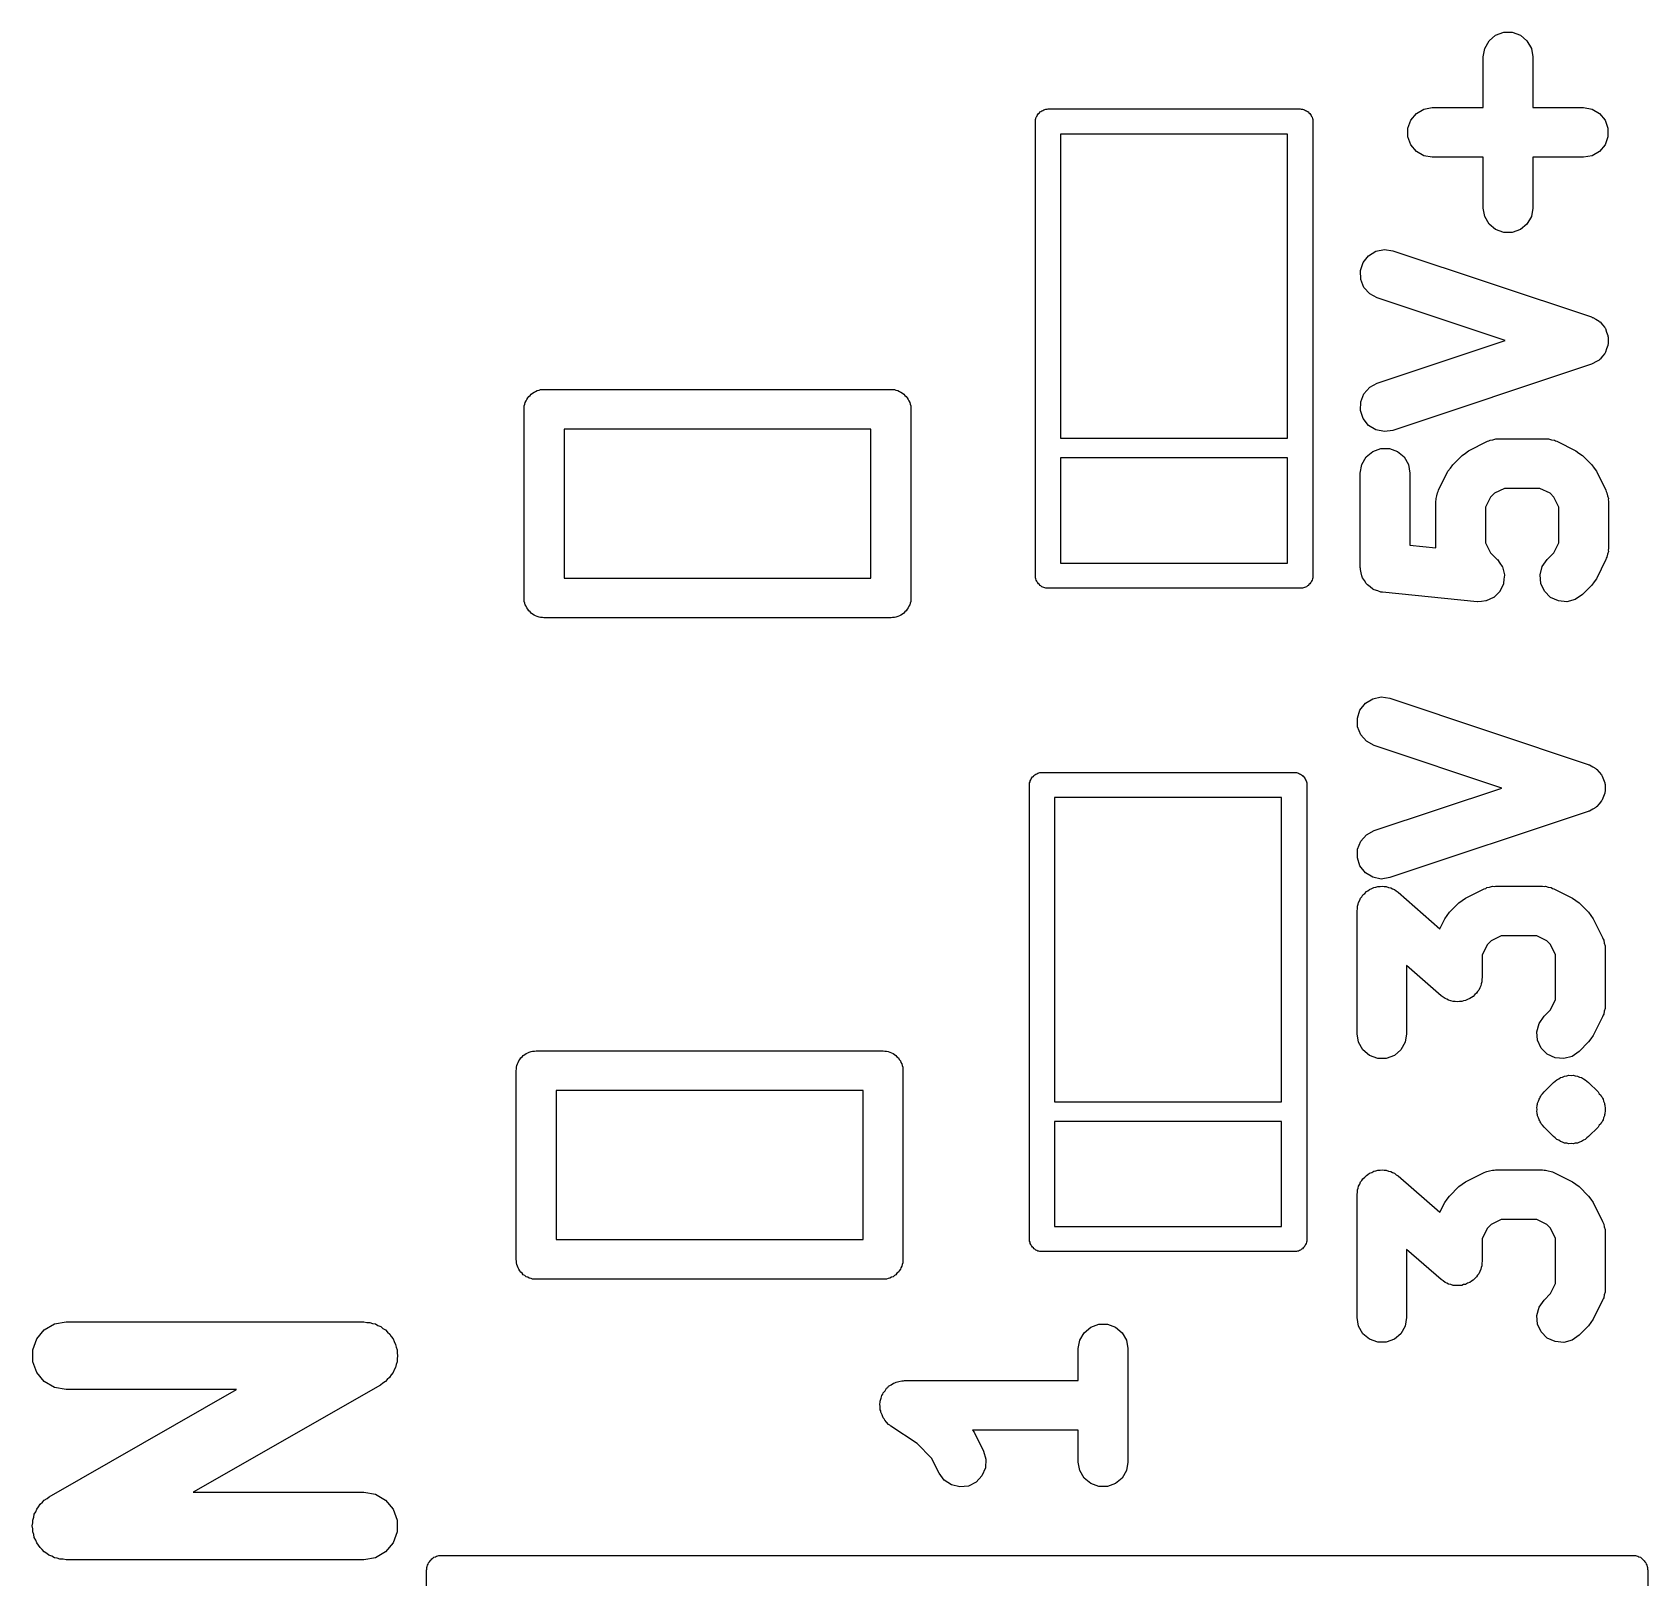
# Model space of a CAD drawing. Extents: x 10 to 287, y -200 to -10.
# Drawn here: x 171.71 to 179.84, y -120.42 to -112.64 of the extents above; entities that cross this region are included whole.
import ezdxf

# ---------------------------------------------------------------- set-up
doc = ezdxf.new("R2010")
doc.units = 0
doc.header["$MEASUREMENT"] = 0
doc.layers.add('BLACK', color=7, linetype='CONTINUOUS')

msp = doc.modelspace()

# ---------------------------------------------------------------- linework, layer by layer
at = {"layer": 'Black'}
for p, q in [((179.024, -112.718), (179.046, -112.68)), ((179.046, -112.68), (179.079, -112.652)), ((179.079, -112.652), (179.12, -112.637)), ((179.12, -112.637), (179.163, -112.637)), ((179.163, -112.637), (179.204, -112.652)), ((179.204, -112.652), (179.237, -112.68)), ((179.237, -112.68), (179.259, -112.718)), ((179.016, -112.76), (179.024, -112.718)), ((179.016, -113.016), (179.016, -112.76)), ((179.259, -112.718), (179.266, -112.76)), ((179.266, -112.76), (179.266, -113.016)), ((176.761, -113.087), (176.762, -113.082)), ((176.761, -115.373), (176.761, -113.087)), ((176.762, -113.076), (176.764, -113.071)), ((176.762, -113.082), (176.762, -113.076)), ((176.764, -113.071), (176.765, -113.065)), ((176.765, -113.065), (176.768, -113.06)), ((176.768, -113.06), (176.77, -113.055)), ((176.77, -113.055), (176.774, -113.051)), ((176.774, -113.051), (176.776, -113.046)), ((176.776, -113.046), (176.781, -113.043)), ((176.781, -113.043), (176.784, -113.038)), ((176.784, -113.038), (176.789, -113.036)), ((176.789, -113.036), (176.793, -113.032)), ((176.793, -113.032), (176.798, -113.03)), ((176.798, -113.03), (176.803, -113.027)), ((176.803, -113.027), (176.809, -113.026)), ((176.809, -113.026), (176.814, -113.024)), ((176.814, -113.024), (176.82, -113.024)), ((176.82, -113.024), (176.825, -113.023)), ((176.825, -113.023), (178.095, -113.023)), ((178.095, -113.023), (178.1, -113.024)), ((178.1, -113.024), (178.106, -113.024)), ((178.106, -113.024), (178.111, -113.026)), ((178.111, -113.026), (178.117, -113.027)), ((178.117, -113.027), (178.122, -113.03)), ((178.122, -113.03), (178.127, -113.032)), ((178.127, -113.032), (178.131, -113.036)), ((178.131, -113.036), (178.136, -113.038)), ((178.136, -113.038), (178.139, -113.043)), ((178.139, -113.043), (178.144, -113.046)), ((178.144, -113.046), (178.146, -113.051)), ((178.146, -113.051), (178.15, -113.055)), ((178.15, -113.055), (178.152, -113.06)), ((178.152, -113.06), (178.155, -113.065)), ((178.155, -113.065), (178.156, -113.071)), ((178.156, -113.071), (178.158, -113.076)), ((178.158, -113.076), (178.158, -113.082)), ((178.158, -113.082), (178.159, -113.087)), ((178.159, -113.087), (178.159, -115.373)), ((178.637, -113.12), (178.652, -113.079)), ((178.652, -113.079), (178.68, -113.045)), ((178.68, -113.045), (178.718, -113.024)), ((178.718, -113.024), (178.76, -113.016)), ((178.76, -113.016), (179.016, -113.016)), ((179.266, -113.016), (179.522, -113.016)), ((179.522, -113.016), (179.565, -113.024)), ((179.565, -113.024), (179.603, -113.045)), ((179.603, -113.045), (179.631, -113.079)), ((179.631, -113.079), (179.645, -113.12)), ((176.888, -113.15), (176.888, -114.681)), ((178.031, -113.15), (176.888, -113.15)), ((178.031, -114.681), (178.031, -113.15)), ((178.637, -113.163), (178.637, -113.12)), ((178.652, -113.204), (178.637, -113.163)), ((179.645, -113.163), (179.631, -113.204)), ((179.645, -113.12), (179.645, -113.163)), ((178.68, -113.237), (178.652, -113.204)), ((178.718, -113.259), (178.68, -113.237)), ((179.603, -113.237), (179.565, -113.259)), ((179.631, -113.204), (179.603, -113.237)), ((178.76, -113.266), (178.718, -113.259)), ((179.016, -113.266), (178.76, -113.266)), ((179.016, -113.522), (179.016, -113.266)), ((179.522, -113.266), (179.266, -113.266)), ((179.266, -113.266), (179.266, -113.522)), ((179.565, -113.259), (179.522, -113.266)), ((179.024, -113.565), (179.016, -113.522)), ((179.046, -113.603), (179.024, -113.565)), ((179.259, -113.565), (179.237, -113.603)), ((179.266, -113.522), (179.259, -113.565)), ((179.079, -113.63), (179.046, -113.603)), ((179.12, -113.645), (179.079, -113.63)), ((179.163, -113.645), (179.12, -113.645)), ((179.204, -113.63), (179.163, -113.645)), ((179.237, -113.603), (179.204, -113.63)), ((178.439, -113.762), (178.476, -113.739)), ((178.476, -113.739), (178.519, -113.731)), ((178.519, -113.731), (178.562, -113.737)), ((178.562, -113.737), (179.562, -114.07)), ((178.399, -113.837), (178.412, -113.796)), ((178.412, -113.796), (178.439, -113.762)), ((178.4, -113.881), (178.399, -113.837)), ((178.416, -113.921), (178.4, -113.881)), ((178.445, -113.953), (178.416, -113.921)), ((178.483, -113.974), (178.445, -113.953)), ((179.127, -114.189), (178.483, -113.974)), ((179.562, -114.07), (179.565, -114.072)), ((179.565, -114.072), (179.568, -114.073)), ((179.568, -114.073), (179.584, -114.082)), ((179.584, -114.082), (179.6, -114.091)), ((179.6, -114.091), (179.602, -114.094)), ((179.602, -114.094), (179.605, -114.095)), ((179.605, -114.095), (179.617, -114.11)), ((179.617, -114.11), (179.629, -114.123)), ((179.629, -114.123), (179.63, -114.127)), ((179.63, -114.127), (179.632, -114.129)), ((179.632, -114.129), (179.638, -114.147)), ((179.638, -114.147), (179.645, -114.164)), ((178.483, -114.404), (179.127, -114.189)), ((179.645, -114.214), (179.638, -114.231)), ((179.645, -114.164), (179.645, -114.167)), ((179.645, -114.167), (179.646, -114.171)), ((179.646, -114.207), (179.645, -114.21)), ((179.645, -114.21), (179.645, -114.214)), ((179.646, -114.171), (179.646, -114.189)), ((179.646, -114.189), (179.646, -114.207)), ((179.562, -114.307), (178.562, -114.641)), ((179.565, -114.306), (179.562, -114.307)), ((179.568, -114.305), (179.565, -114.306)), ((179.584, -114.296), (179.568, -114.305)), ((179.6, -114.287), (179.584, -114.296)), ((179.602, -114.284), (179.6, -114.287)), ((179.605, -114.282), (179.602, -114.284)), ((179.617, -114.268), (179.605, -114.282)), ((179.629, -114.254), (179.617, -114.268)), ((179.63, -114.251), (179.629, -114.254)), ((179.632, -114.248), (179.63, -114.251)), ((179.638, -114.231), (179.632, -114.248)), ((174.205, -114.478), (174.209, -114.471)), ((174.209, -114.471), (174.216, -114.465)), ((174.216, -114.465), (174.222, -114.458)), ((174.222, -114.458), (174.229, -114.454)), ((174.229, -114.454), (174.236, -114.448)), ((174.236, -114.448), (174.244, -114.445)), ((174.244, -114.445), (174.252, -114.441)), ((174.252, -114.441), (174.261, -114.439)), ((174.261, -114.439), (174.269, -114.436)), ((174.269, -114.436), (174.278, -114.436)), ((174.278, -114.436), (174.286, -114.435)), ((174.286, -114.435), (176.034, -114.435)), ((176.034, -114.435), (176.042, -114.436)), ((176.042, -114.436), (176.051, -114.436)), ((176.051, -114.436), (176.059, -114.439)), ((176.059, -114.439), (176.068, -114.441)), ((176.068, -114.441), (176.076, -114.445)), ((176.076, -114.445), (176.084, -114.448)), ((176.084, -114.448), (176.091, -114.454)), ((176.091, -114.454), (176.098, -114.458)), ((176.098, -114.458), (176.104, -114.465)), ((176.104, -114.465), (176.111, -114.471)), ((176.111, -114.471), (176.115, -114.478)), ((178.4, -114.497), (178.416, -114.457)), ((178.416, -114.457), (178.445, -114.424)), ((178.445, -114.424), (178.483, -114.404)), ((174.186, -114.535), (174.187, -114.526)), ((174.186, -115.485), (174.186, -114.535)), ((174.187, -114.518), (174.19, -114.509)), ((174.187, -114.526), (174.187, -114.518)), ((174.19, -114.509), (174.192, -114.501)), ((174.192, -114.501), (174.196, -114.493)), ((174.196, -114.493), (174.199, -114.485)), ((174.199, -114.485), (174.205, -114.478)), ((176.115, -114.478), (176.121, -114.485)), ((176.121, -114.485), (176.124, -114.493)), ((176.124, -114.493), (176.128, -114.501)), ((176.128, -114.501), (176.13, -114.509)), ((176.13, -114.509), (176.133, -114.518)), ((176.133, -114.518), (176.133, -114.526)), ((176.133, -114.526), (176.134, -114.535)), ((176.134, -114.535), (176.134, -115.485)), ((178.399, -114.541), (178.4, -114.497)), ((178.412, -114.582), (178.399, -114.541)), ((174.387, -114.635), (174.387, -115.385)), ((175.933, -114.635), (174.387, -114.635)), ((175.933, -115.385), (175.933, -114.635)), ((178.439, -114.616), (178.412, -114.582)), ((178.476, -114.638), (178.439, -114.616)), ((176.888, -114.681), (178.031, -114.681)), ((178.519, -114.647), (178.476, -114.638)), ((178.562, -114.641), (178.519, -114.647)), ((178.943, -114.744), (179.038, -114.696)), ((179.038, -114.696), (179.045, -114.694)), ((179.045, -114.694), (179.051, -114.69)), ((179.051, -114.69), (179.065, -114.688)), ((179.065, -114.688), (179.08, -114.684)), ((179.08, -114.684), (179.087, -114.684)), ((179.087, -114.684), (179.094, -114.683)), ((179.094, -114.683), (179.332, -114.683)), ((179.332, -114.683), (179.339, -114.684)), ((179.339, -114.684), (179.346, -114.684)), ((179.346, -114.684), (179.36, -114.688)), ((179.36, -114.688), (179.375, -114.69)), ((179.375, -114.69), (179.381, -114.694)), ((179.381, -114.694), (179.388, -114.696)), ((179.388, -114.696), (179.483, -114.744)), ((176.888, -114.78), (176.888, -115.309)), ((178.031, -114.78), (176.888, -114.78)), ((178.031, -115.309), (178.031, -114.78)), ((178.405, -114.813), (178.427, -114.775)), ((178.427, -114.775), (178.46, -114.747)), ((178.46, -114.747), (178.501, -114.732)), ((178.501, -114.732), (178.544, -114.732)), ((178.544, -114.732), (178.585, -114.747)), ((178.585, -114.747), (178.618, -114.775)), ((178.618, -114.775), (178.64, -114.813)), ((178.863, -114.815), (178.91, -114.767)), ((178.91, -114.767), (178.927, -114.756)), ((178.927, -114.756), (178.943, -114.744)), ((179.483, -114.744), (179.499, -114.756)), ((179.499, -114.756), (179.516, -114.767)), ((179.516, -114.767), (179.563, -114.815)), ((178.397, -114.856), (178.405, -114.813)), ((178.397, -115.332), (178.397, -114.856)), ((178.64, -114.813), (178.647, -114.856)), ((178.647, -114.856), (178.647, -115.219)), ((178.792, -114.942), (178.839, -114.847)), ((178.839, -114.847), (178.851, -114.831)), ((178.851, -114.831), (178.863, -114.815)), ((179.563, -114.815), (179.575, -114.831)), ((179.575, -114.831), (179.587, -114.847)), ((179.587, -114.847), (179.634, -114.942)), ((178.783, -114.97), (178.786, -114.956)), ((178.786, -114.956), (178.789, -114.949)), ((178.789, -114.949), (178.792, -114.942)), ((179.073, -114.958), (179.054, -114.977)), ((179.123, -114.933), (179.073, -114.958)), ((179.302, -114.933), (179.123, -114.933)), ((179.353, -114.958), (179.302, -114.933)), ((179.372, -114.977), (179.353, -114.958)), ((179.634, -114.942), (179.636, -114.949)), ((179.636, -114.949), (179.64, -114.956)), ((179.64, -114.956), (179.642, -114.97)), ((178.778, -114.998), (178.78, -114.991)), ((178.778, -115.232), (178.778, -114.998)), ((178.779, -114.984), (178.783, -114.97)), ((178.78, -114.991), (178.779, -114.984)), ((179.054, -114.977), (179.028, -115.028)), ((179.028, -115.028), (179.028, -115.207)), ((179.397, -115.028), (179.372, -114.977)), ((179.397, -115.207), (179.397, -115.028)), ((179.642, -114.97), (179.647, -114.984)), ((179.647, -114.984), (179.646, -114.991)), ((179.646, -114.991), (179.647, -114.998)), ((179.647, -114.998), (179.647, -115.236)), ((178.647, -115.219), (178.778, -115.232)), ((179.028, -115.207), (179.054, -115.258)), ((179.054, -115.258), (179.087, -115.291)), ((179.339, -115.291), (179.372, -115.258)), ((179.372, -115.258), (179.397, -115.207)), ((179.636, -115.285), (179.634, -115.292)), ((179.64, -115.279), (179.636, -115.285)), ((179.642, -115.265), (179.64, -115.279)), ((179.647, -115.251), (179.642, -115.265)), ((179.647, -115.236), (179.646, -115.244)), ((179.646, -115.244), (179.647, -115.251)), ((176.888, -115.309), (178.031, -115.309)), ((178.398, -115.336), (178.397, -115.332)), ((178.398, -115.341), (178.398, -115.336)), ((178.402, -115.358), (178.398, -115.341)), ((178.405, -115.374), (178.402, -115.358)), ((179.087, -115.291), (179.087, -115.292)), ((179.087, -115.292), (179.088, -115.292)), ((179.088, -115.292), (179.1, -115.309)), ((179.1, -115.309), (179.112, -115.327)), ((179.112, -115.327), (179.112, -115.327)), ((179.112, -115.327), (179.113, -115.328)), ((179.113, -115.328), (179.118, -115.348)), ((179.118, -115.348), (179.123, -115.368)), ((179.123, -115.368), (179.123, -115.369)), ((179.303, -115.368), (179.314, -115.327)), ((179.306, -115.412), (179.303, -115.368)), ((179.314, -115.327), (179.339, -115.291)), ((179.634, -115.292), (179.587, -115.388)), ((174.387, -115.385), (175.933, -115.385)), ((176.762, -115.378), (176.761, -115.373)), ((176.762, -115.384), (176.762, -115.378)), ((176.764, -115.389), (176.762, -115.384)), ((176.765, -115.395), (176.764, -115.389)), ((176.768, -115.4), (176.765, -115.395)), ((176.77, -115.405), (176.768, -115.4)), ((176.774, -115.409), (176.77, -115.405)), ((176.776, -115.414), (176.774, -115.409)), ((176.781, -115.417), (176.776, -115.414)), ((176.784, -115.422), (176.781, -115.417)), ((176.789, -115.424), (176.784, -115.422)), ((176.793, -115.428), (176.789, -115.424)), ((176.798, -115.43), (176.793, -115.428)), ((176.803, -115.433), (176.798, -115.43)), ((176.809, -115.434), (176.803, -115.433)), ((176.814, -115.436), (176.809, -115.434)), ((176.82, -115.436), (176.814, -115.436)), ((176.825, -115.436), (176.82, -115.436)), ((178.095, -115.436), (176.825, -115.436)), ((178.1, -115.436), (178.095, -115.436)), ((178.106, -115.436), (178.1, -115.436)), ((178.111, -115.434), (178.106, -115.436)), ((178.117, -115.433), (178.111, -115.434)), ((178.122, -115.43), (178.117, -115.433)), ((178.127, -115.428), (178.122, -115.43)), ((178.131, -115.424), (178.127, -115.428)), ((178.136, -115.422), (178.131, -115.424)), ((178.139, -115.417), (178.136, -115.422)), ((178.144, -115.414), (178.139, -115.417)), ((178.146, -115.409), (178.144, -115.414)), ((178.15, -115.405), (178.146, -115.409)), ((178.152, -115.4), (178.15, -115.405)), ((178.155, -115.395), (178.152, -115.4)), ((178.156, -115.389), (178.155, -115.395)), ((178.158, -115.384), (178.156, -115.389)), ((178.159, -115.373), (178.158, -115.378)), ((178.158, -115.378), (178.158, -115.384)), ((178.407, -115.379), (178.405, -115.374)), ((178.408, -115.383), (178.407, -115.379)), ((178.418, -115.397), (178.408, -115.383)), ((178.427, -115.412), (178.418, -115.397)), ((178.43, -115.415), (178.427, -115.412)), ((178.433, -115.419), (178.43, -115.415)), ((178.447, -115.429), (178.433, -115.419)), ((178.46, -115.44), (178.447, -115.429)), ((178.464, -115.442), (178.46, -115.44)), ((178.468, -115.444), (178.464, -115.442)), ((178.485, -115.449), (178.468, -115.444)), ((178.501, -115.455), (178.485, -115.449)), ((179.11, -115.432), (179.101, -115.451)), ((179.119, -115.413), (179.11, -115.432)), ((179.121, -115.391), (179.119, -115.412)), ((179.119, -115.412), (179.119, -115.412)), ((179.119, -115.412), (179.119, -115.413)), ((179.123, -115.37), (179.121, -115.391)), ((179.123, -115.369), (179.123, -115.37)), ((179.325, -115.451), (179.306, -115.412)), ((179.563, -115.42), (179.516, -115.468)), ((179.575, -115.404), (179.563, -115.42)), ((179.587, -115.388), (179.575, -115.404)), ((174.187, -115.494), (174.186, -115.485)), ((174.187, -115.502), (174.187, -115.494)), ((174.19, -115.511), (174.187, -115.502)), ((174.192, -115.519), (174.19, -115.511)), ((174.196, -115.527), (174.192, -115.519)), ((174.199, -115.535), (174.196, -115.527)), ((176.124, -115.527), (176.121, -115.535)), ((176.128, -115.519), (176.124, -115.527)), ((176.13, -115.511), (176.128, -115.519)), ((176.133, -115.502), (176.13, -115.511)), ((176.134, -115.485), (176.133, -115.494)), ((176.133, -115.494), (176.133, -115.502)), ((178.505, -115.455), (178.501, -115.455)), ((178.51, -115.456), (178.505, -115.455)), ((178.986, -115.504), (178.51, -115.456)), ((178.987, -115.504), (178.986, -115.504)), ((178.988, -115.504), (178.987, -115.504)), ((179.008, -115.502), (178.988, -115.504)), ((179.029, -115.5), (179.008, -115.502)), ((179.03, -115.5), (179.029, -115.5)), ((179.031, -115.5), (179.03, -115.5)), ((179.05, -115.491), (179.031, -115.5)), ((179.069, -115.483), (179.05, -115.491)), ((179.07, -115.482), (179.069, -115.483)), ((179.085, -115.467), (179.07, -115.482)), ((179.07, -115.482), (179.07, -115.482)), ((179.1, -115.452), (179.085, -115.467)), ((179.101, -115.451), (179.1, -115.452)), ((179.1, -115.452), (179.1, -115.452)), ((179.355, -115.482), (179.325, -115.451)), ((179.395, -115.5), (179.355, -115.482)), ((179.438, -115.504), (179.395, -115.5)), ((179.48, -115.493), (179.438, -115.504)), ((179.516, -115.468), (179.48, -115.493)), ((174.205, -115.542), (174.199, -115.535)), ((174.209, -115.549), (174.205, -115.542)), ((174.216, -115.555), (174.209, -115.549)), ((174.222, -115.562), (174.216, -115.555)), ((174.229, -115.566), (174.222, -115.562)), ((174.236, -115.572), (174.229, -115.566)), ((174.244, -115.575), (174.236, -115.572)), ((174.252, -115.579), (174.244, -115.575)), ((174.261, -115.581), (174.252, -115.579)), ((174.269, -115.584), (174.261, -115.581)), ((174.278, -115.584), (174.269, -115.584)), ((174.286, -115.585), (174.278, -115.584)), ((176.034, -115.585), (174.286, -115.585)), ((176.042, -115.584), (176.034, -115.585)), ((176.051, -115.584), (176.042, -115.584)), ((176.059, -115.581), (176.051, -115.584)), ((176.068, -115.579), (176.059, -115.581)), ((176.076, -115.575), (176.068, -115.579)), ((176.084, -115.572), (176.076, -115.575)), ((176.091, -115.566), (176.084, -115.572)), ((176.098, -115.562), (176.091, -115.566)), ((176.104, -115.555), (176.098, -115.562)), ((176.111, -115.549), (176.104, -115.555)), ((176.115, -115.542), (176.111, -115.549)), ((176.121, -115.535), (176.115, -115.542)), ((178.396, -116.049), (178.423, -116.015)), ((178.423, -116.015), (178.46, -115.992)), ((178.46, -115.992), (178.503, -115.983)), ((178.503, -115.983), (178.546, -115.99)), ((178.546, -115.99), (179.546, -116.323)), ((178.383, -116.09), (178.396, -116.049)), ((178.384, -116.133), (178.383, -116.09)), ((178.4, -116.174), (178.384, -116.133)), ((178.429, -116.206), (178.4, -116.174)), ((178.467, -116.227), (178.429, -116.206)), ((179.111, -116.442), (178.467, -116.227)), ((179.546, -116.323), (179.549, -116.325)), ((179.549, -116.325), (179.552, -116.325)), ((179.552, -116.325), (179.568, -116.335)), ((179.568, -116.335), (179.584, -116.344)), ((179.584, -116.344), (179.586, -116.346)), ((176.731, -116.427), (176.732, -116.422)), ((176.732, -116.416), (176.734, -116.411)), ((176.732, -116.422), (176.732, -116.416)), ((176.734, -116.411), (176.735, -116.405)), ((176.735, -116.405), (176.738, -116.4)), ((176.738, -116.4), (176.74, -116.395)), ((176.74, -116.395), (176.744, -116.391)), ((176.744, -116.391), (176.746, -116.386)), ((176.746, -116.386), (176.751, -116.383)), ((176.751, -116.383), (176.754, -116.378)), ((176.754, -116.378), (176.759, -116.376)), ((176.759, -116.376), (176.763, -116.372)), ((176.763, -116.372), (176.768, -116.37)), ((176.768, -116.37), (176.773, -116.367)), ((176.773, -116.367), (176.779, -116.366)), ((176.779, -116.366), (176.784, -116.364)), ((176.784, -116.364), (176.79, -116.364)), ((176.79, -116.364), (176.795, -116.363)), ((176.795, -116.363), (178.065, -116.363)), ((178.065, -116.363), (178.07, -116.364)), ((178.07, -116.364), (178.076, -116.364)), ((178.076, -116.364), (178.081, -116.366)), ((178.081, -116.366), (178.087, -116.367)), ((178.087, -116.367), (178.092, -116.37)), ((178.092, -116.37), (178.097, -116.372)), ((178.097, -116.372), (178.101, -116.376)), ((178.101, -116.376), (178.106, -116.378)), ((178.106, -116.378), (178.109, -116.383)), ((178.109, -116.383), (178.114, -116.386)), ((178.114, -116.386), (178.116, -116.391)), ((178.116, -116.391), (178.12, -116.395)), ((178.12, -116.395), (178.122, -116.4)), ((178.122, -116.4), (178.125, -116.405)), ((178.125, -116.405), (178.126, -116.411)), ((178.126, -116.411), (178.128, -116.416)), ((178.128, -116.416), (178.128, -116.422)), ((178.128, -116.422), (178.129, -116.427)), ((179.586, -116.346), (179.589, -116.348)), ((179.589, -116.348), (179.601, -116.362)), ((179.601, -116.362), (179.613, -116.376)), ((179.613, -116.376), (179.614, -116.379)), ((179.614, -116.379), (179.616, -116.382)), ((179.616, -116.382), (179.622, -116.399)), ((179.622, -116.399), (179.629, -116.416)), ((179.629, -116.416), (179.629, -116.42)), ((179.629, -116.42), (179.63, -116.423)), ((179.63, -116.423), (179.63, -116.442)), ((176.731, -118.713), (176.731, -116.427)), ((176.858, -116.49), (176.858, -118.021)), ((178.001, -116.49), (176.858, -116.49)), ((178.001, -118.021), (178.001, -116.49)), ((178.129, -116.427), (178.129, -118.713)), ((178.467, -116.656), (179.111, -116.442)), ((179.613, -116.507), (179.601, -116.521)), ((179.614, -116.504), (179.613, -116.507)), ((179.616, -116.501), (179.614, -116.504)), ((179.622, -116.484), (179.616, -116.501)), ((179.629, -116.467), (179.622, -116.484)), ((179.63, -116.46), (179.629, -116.463)), ((179.629, -116.463), (179.629, -116.467)), ((179.63, -116.442), (179.63, -116.46)), ((179.546, -116.56), (178.546, -116.893)), ((179.549, -116.558), (179.546, -116.56)), ((179.552, -116.558), (179.549, -116.558)), ((179.568, -116.548), (179.552, -116.558)), ((179.584, -116.539), (179.568, -116.548)), ((179.586, -116.537), (179.584, -116.539)), ((179.589, -116.535), (179.586, -116.537)), ((179.601, -116.521), (179.589, -116.535)), ((178.429, -116.677), (178.467, -116.656)), ((178.383, -116.793), (178.384, -116.75)), ((178.384, -116.75), (178.4, -116.709)), ((178.4, -116.709), (178.429, -116.677)), ((178.396, -116.834), (178.383, -116.793)), ((178.423, -116.868), (178.396, -116.834)), ((178.46, -116.891), (178.423, -116.868)), ((178.503, -116.9), (178.46, -116.891)), ((178.546, -116.893), (178.503, -116.9)), ((178.399, -116.996), (178.406, -116.989)), ((178.406, -116.989), (178.411, -116.98)), ((178.411, -116.98), (178.42, -116.972)), ((178.42, -116.972), (178.428, -116.963)), ((178.428, -116.963), (178.436, -116.959)), ((178.436, -116.959), (178.444, -116.952)), ((178.444, -116.952), (178.455, -116.948)), ((178.455, -116.948), (178.466, -116.942)), ((178.466, -116.942), (178.476, -116.941)), ((178.476, -116.941), (178.485, -116.937)), ((178.485, -116.937), (178.497, -116.937)), ((178.497, -116.937), (178.509, -116.936)), ((178.509, -116.936), (178.518, -116.937)), ((178.518, -116.937), (178.528, -116.937)), ((178.528, -116.937), (178.54, -116.942)), ((178.54, -116.942), (178.552, -116.944)), ((178.552, -116.944), (178.56, -116.949)), ((178.56, -116.949), (178.569, -116.952)), ((178.569, -116.952), (178.578, -116.96)), ((178.578, -116.96), (178.589, -116.966)), ((178.589, -116.966), (178.798, -117.15)), ((178.927, -116.996), (179.022, -116.949)), ((179.022, -116.949), (179.029, -116.947)), ((179.029, -116.947), (179.035, -116.943)), ((179.035, -116.943), (179.049, -116.941)), ((179.049, -116.941), (179.064, -116.936)), ((179.064, -116.936), (179.071, -116.937)), ((179.071, -116.937), (179.078, -116.936)), ((179.078, -116.936), (179.316, -116.936)), ((179.316, -116.936), (179.323, -116.937)), ((179.323, -116.937), (179.33, -116.936)), ((179.33, -116.936), (179.344, -116.941)), ((179.344, -116.941), (179.359, -116.943)), ((179.359, -116.943), (179.365, -116.947)), ((179.365, -116.947), (179.372, -116.949)), ((179.372, -116.949), (179.467, -116.996)), ((178.381, -117.061), (178.384, -117.049)), ((178.381, -117.68), (178.381, -117.061)), ((178.384, -117.036), (178.387, -117.027)), ((178.384, -117.049), (178.384, -117.036)), ((178.387, -117.027), (178.389, -117.018)), ((178.389, -117.018), (178.395, -117.007)), ((178.395, -117.007), (178.399, -116.996)), ((178.835, -117.084), (178.847, -117.067)), ((178.847, -117.067), (178.894, -117.02)), ((178.894, -117.02), (178.911, -117.008)), ((178.911, -117.008), (178.927, -116.996)), ((179.467, -116.996), (179.483, -117.008)), ((179.483, -117.008), (179.5, -117.02)), ((179.5, -117.02), (179.547, -117.067)), ((179.547, -117.067), (179.559, -117.084)), ((178.798, -117.15), (178.823, -117.1)), ((178.823, -117.1), (178.835, -117.084)), ((179.559, -117.084), (179.571, -117.1)), ((179.571, -117.1), (179.618, -117.195)), ((179.038, -117.23), (179.012, -117.281)), ((179.057, -117.211), (179.038, -117.23)), ((179.107, -117.186), (179.057, -117.211)), ((179.286, -117.186), (179.107, -117.186)), ((179.337, -117.211), (179.286, -117.186)), ((179.356, -117.23), (179.337, -117.211)), ((179.381, -117.281), (179.356, -117.23)), ((179.618, -117.195), (179.62, -117.202)), ((179.62, -117.202), (179.624, -117.208)), ((179.624, -117.208), (179.626, -117.223)), ((179.626, -117.223), (179.631, -117.237)), ((179.631, -117.237), (179.63, -117.244)), ((179.012, -117.281), (179.012, -117.394)), ((179.381, -117.507), (179.381, -117.281)), ((179.63, -117.244), (179.631, -117.251)), ((179.631, -117.251), (179.631, -117.537)), ((178.805, -117.488), (178.631, -117.336)), ((178.631, -117.336), (178.631, -117.68)), ((179.012, -117.394), (179.01, -117.406)), ((178.974, -117.482), (178.966, -117.491)), ((178.983, -117.474), (178.974, -117.482)), ((178.988, -117.466), (178.983, -117.474)), ((178.994, -117.459), (178.988, -117.466)), ((178.999, -117.447), (178.994, -117.459)), ((179.005, -117.437), (178.999, -117.447)), ((179.006, -117.427), (179.005, -117.437)), ((179.01, -117.418), (179.006, -117.427)), ((179.01, -117.406), (179.01, -117.418)), ((178.815, -117.494), (178.805, -117.488)), ((178.825, -117.502), (178.815, -117.494)), ((178.834, -117.505), (178.825, -117.502)), ((178.842, -117.51), (178.834, -117.505)), ((178.854, -117.513), (178.842, -117.51)), ((178.866, -117.517), (178.854, -117.513)), ((178.875, -117.517), (178.866, -117.517)), ((178.885, -117.519), (178.875, -117.517)), ((178.897, -117.517), (178.885, -117.519)), ((178.909, -117.517), (178.897, -117.517)), ((178.918, -117.514), (178.909, -117.517)), ((178.928, -117.512), (178.918, -117.514)), ((178.938, -117.506), (178.928, -117.512)), ((178.95, -117.502), (178.938, -117.506)), ((178.957, -117.496), (178.95, -117.502)), ((178.966, -117.491), (178.957, -117.496)), ((179.323, -117.591), (179.356, -117.558)), ((179.356, -117.558), (179.381, -117.507)), ((179.626, -117.565), (179.624, -117.58)), ((179.631, -117.551), (179.626, -117.565)), ((179.631, -117.537), (179.63, -117.544)), ((179.63, -117.544), (179.631, -117.551)), ((179.287, -117.669), (179.298, -117.627)), ((179.298, -117.627), (179.323, -117.591)), ((179.618, -117.593), (179.571, -117.688)), ((179.62, -117.586), (179.618, -117.593)), ((179.624, -117.58), (179.62, -117.586)), ((178.389, -117.722), (178.381, -117.68)), ((178.411, -117.76), (178.389, -117.722)), ((178.624, -117.722), (178.602, -117.76)), ((178.631, -117.68), (178.624, -117.722)), ((179.29, -117.712), (179.287, -117.669)), ((179.309, -117.751), (179.29, -117.712)), ((179.547, -117.72), (179.5, -117.768)), ((179.559, -117.704), (179.547, -117.72)), ((179.571, -117.688), (179.559, -117.704)), ((174.159, -117.815), (174.165, -117.808)), ((174.165, -117.808), (174.169, -117.801)), ((174.169, -117.801), (174.176, -117.795)), ((174.176, -117.795), (174.182, -117.788)), ((174.182, -117.788), (174.189, -117.784)), ((174.189, -117.784), (174.196, -117.778)), ((174.196, -117.778), (174.204, -117.775)), ((174.204, -117.775), (174.212, -117.771)), ((174.212, -117.771), (174.221, -117.769)), ((174.221, -117.769), (174.229, -117.766)), ((174.229, -117.766), (174.238, -117.766)), ((174.238, -117.766), (174.246, -117.765)), ((174.246, -117.765), (175.994, -117.765)), ((175.994, -117.765), (176.002, -117.766)), ((176.002, -117.766), (176.011, -117.766)), ((176.011, -117.766), (176.019, -117.769)), ((176.019, -117.769), (176.028, -117.771)), ((176.028, -117.771), (176.036, -117.775)), ((176.036, -117.775), (176.044, -117.778)), ((176.044, -117.778), (176.051, -117.784)), ((176.051, -117.784), (176.058, -117.788)), ((176.058, -117.788), (176.064, -117.795)), ((176.064, -117.795), (176.071, -117.801)), ((176.071, -117.801), (176.075, -117.808)), ((176.075, -117.808), (176.081, -117.815)), ((178.444, -117.788), (178.411, -117.76)), ((178.485, -117.803), (178.444, -117.788)), ((178.528, -117.803), (178.485, -117.803)), ((178.569, -117.788), (178.528, -117.803)), ((178.602, -117.76), (178.569, -117.788)), ((179.339, -117.782), (179.309, -117.751)), ((179.379, -117.8), (179.339, -117.782)), ((179.422, -117.804), (179.379, -117.8)), ((179.464, -117.793), (179.422, -117.804)), ((179.5, -117.768), (179.464, -117.793)), ((174.146, -117.865), (174.147, -117.856)), ((174.146, -118.815), (174.146, -117.865)), ((174.147, -117.848), (174.15, -117.839)), ((174.147, -117.856), (174.147, -117.848)), ((174.15, -117.839), (174.152, -117.831)), ((174.152, -117.831), (174.156, -117.823)), ((174.156, -117.823), (174.159, -117.815)), ((176.081, -117.815), (176.084, -117.823)), ((176.084, -117.823), (176.088, -117.831)), ((176.088, -117.831), (176.09, -117.839)), ((176.09, -117.839), (176.093, -117.848)), ((176.093, -117.848), (176.093, -117.856)), ((176.093, -117.856), (176.094, -117.865)), ((176.094, -117.865), (176.094, -118.815)), ((179.437, -117.891), (179.448, -117.888)), ((179.448, -117.888), (179.459, -117.889)), ((179.459, -117.889), (179.47, -117.888)), ((179.47, -117.888), (179.48, -117.891)), ((174.347, -117.965), (174.347, -118.715)), ((175.893, -117.965), (174.347, -117.965)), ((175.893, -118.715), (175.893, -117.965)), ((179.323, -117.972), (179.37, -117.925)), ((179.37, -117.925), (179.379, -117.918)), ((179.379, -117.918), (179.387, -117.911)), ((179.387, -117.911), (179.397, -117.906)), ((179.397, -117.906), (179.406, -117.9)), ((179.406, -117.9), (179.416, -117.897)), ((179.416, -117.897), (179.426, -117.892)), ((179.426, -117.892), (179.437, -117.891)), ((179.48, -117.891), (179.491, -117.892)), ((179.491, -117.892), (179.501, -117.897)), ((179.501, -117.897), (179.512, -117.9)), ((179.512, -117.9), (179.521, -117.906)), ((179.521, -117.906), (179.53, -117.911)), ((179.53, -117.911), (179.538, -117.918)), ((179.538, -117.918), (179.547, -117.925)), ((179.547, -117.925), (179.595, -117.972)), ((176.858, -118.021), (178.001, -118.021)), ((179.287, -118.05), (179.288, -118.044)), ((179.288, -118.061), (179.287, -118.05)), ((179.288, -118.039), (179.29, -118.034)), ((179.288, -118.044), (179.288, -118.039)), ((179.29, -118.028), (179.295, -118.018)), ((179.29, -118.034), (179.29, -118.028)), ((179.295, -118.018), (179.298, -118.008)), ((179.298, -118.008), (179.301, -118.003)), ((179.301, -118.003), (179.303, -117.998)), ((179.303, -117.998), (179.306, -117.994)), ((179.306, -117.994), (179.309, -117.989)), ((179.309, -117.989), (179.316, -117.981)), ((179.316, -117.981), (179.323, -117.972)), ((179.595, -117.972), (179.601, -117.981)), ((179.601, -117.981), (179.609, -117.989)), ((179.609, -117.989), (179.611, -117.994)), ((179.611, -117.994), (179.615, -117.998)), ((179.615, -117.998), (179.617, -118.003)), ((179.617, -118.003), (179.62, -118.008)), ((179.62, -118.008), (179.623, -118.018)), ((179.623, -118.018), (179.627, -118.028)), ((179.627, -118.028), (179.628, -118.034)), ((179.628, -118.034), (179.629, -118.039)), ((179.629, -118.039), (179.629, -118.044)), ((179.629, -118.044), (179.631, -118.05)), ((179.631, -118.05), (179.63, -118.061)), ((176.858, -118.12), (176.858, -118.649)), ((178.001, -118.12), (176.858, -118.12)), ((178.001, -118.649), (178.001, -118.12)), ((179.287, -118.071), (179.288, -118.061)), ((179.288, -118.077), (179.287, -118.071)), ((179.288, -118.082), (179.288, -118.077)), ((179.29, -118.087), (179.288, -118.082)), ((179.29, -118.093), (179.29, -118.087)), ((179.295, -118.103), (179.29, -118.093)), ((179.298, -118.113), (179.295, -118.103)), ((179.301, -118.118), (179.298, -118.113)), ((179.303, -118.123), (179.301, -118.118)), ((179.306, -118.127), (179.303, -118.123)), ((179.309, -118.132), (179.306, -118.127)), ((179.316, -118.14), (179.309, -118.132)), ((179.609, -118.132), (179.601, -118.14)), ((179.611, -118.127), (179.609, -118.132)), ((179.615, -118.123), (179.611, -118.127)), ((179.617, -118.118), (179.615, -118.123)), ((179.62, -118.113), (179.617, -118.118)), ((179.623, -118.103), (179.62, -118.113)), ((179.627, -118.093), (179.623, -118.103)), ((179.628, -118.087), (179.627, -118.093)), ((179.629, -118.082), (179.628, -118.087)), ((179.631, -118.071), (179.629, -118.077)), ((179.629, -118.077), (179.629, -118.082)), ((179.63, -118.061), (179.631, -118.071)), ((179.323, -118.149), (179.316, -118.14)), ((179.37, -118.197), (179.323, -118.149)), ((179.379, -118.203), (179.37, -118.197)), ((179.387, -118.211), (179.379, -118.203)), ((179.397, -118.215), (179.387, -118.211)), ((179.406, -118.221), (179.397, -118.215)), ((179.521, -118.215), (179.512, -118.221)), ((179.53, -118.211), (179.521, -118.215)), ((179.538, -118.203), (179.53, -118.211)), ((179.547, -118.197), (179.538, -118.203)), ((179.595, -118.149), (179.547, -118.197)), ((179.601, -118.14), (179.595, -118.149)), ((179.416, -118.224), (179.406, -118.221)), ((179.426, -118.229), (179.416, -118.224)), ((179.437, -118.23), (179.426, -118.229)), ((179.448, -118.233), (179.437, -118.23)), ((179.459, -118.232), (179.448, -118.233)), ((179.47, -118.233), (179.459, -118.232)), ((179.48, -118.23), (179.47, -118.233)), ((179.491, -118.229), (179.48, -118.23)), ((179.501, -118.224), (179.491, -118.229)), ((179.512, -118.221), (179.501, -118.224)), ((178.444, -118.381), (178.455, -118.377)), ((178.455, -118.377), (178.466, -118.371)), ((178.466, -118.371), (178.476, -118.369)), ((178.476, -118.369), (178.485, -118.366)), ((178.485, -118.366), (178.497, -118.366)), ((178.497, -118.366), (178.509, -118.364)), ((178.509, -118.364), (178.518, -118.366)), ((178.518, -118.366), (178.528, -118.366)), ((178.528, -118.366), (178.54, -118.37)), ((178.54, -118.37), (178.552, -118.373)), ((178.552, -118.373), (178.56, -118.378)), ((178.56, -118.378), (178.569, -118.381)), ((178.927, -118.425), (179.022, -118.377)), ((179.022, -118.377), (179.029, -118.375)), ((179.029, -118.375), (179.035, -118.372)), ((179.035, -118.372), (179.049, -118.369)), ((179.049, -118.369), (179.064, -118.365)), ((179.064, -118.365), (179.071, -118.365)), ((179.071, -118.365), (179.078, -118.364)), ((179.078, -118.364), (179.316, -118.364)), ((179.316, -118.364), (179.323, -118.365)), ((179.323, -118.365), (179.33, -118.365)), ((179.33, -118.365), (179.344, -118.369)), ((179.344, -118.369), (179.359, -118.372)), ((179.359, -118.372), (179.365, -118.375)), ((179.365, -118.375), (179.372, -118.377)), ((179.372, -118.377), (179.467, -118.425)), ((178.384, -118.465), (178.387, -118.456)), ((178.387, -118.456), (178.389, -118.446)), ((178.389, -118.446), (178.395, -118.436)), ((178.395, -118.436), (178.399, -118.424)), ((178.399, -118.424), (178.406, -118.417)), ((178.406, -118.417), (178.411, -118.409)), ((178.411, -118.409), (178.42, -118.401)), ((178.42, -118.401), (178.428, -118.392)), ((178.428, -118.392), (178.436, -118.387)), ((178.436, -118.387), (178.444, -118.381)), ((178.569, -118.381), (178.578, -118.389)), ((178.578, -118.389), (178.589, -118.395)), ((178.589, -118.395), (178.798, -118.578)), ((178.847, -118.496), (178.894, -118.448)), ((178.894, -118.448), (178.911, -118.437)), ((178.911, -118.437), (178.927, -118.425)), ((179.467, -118.425), (179.483, -118.437)), ((179.483, -118.437), (179.5, -118.448)), ((179.5, -118.448), (179.547, -118.496)), ((178.381, -118.489), (178.384, -118.477)), ((178.381, -119.108), (178.381, -118.489)), ((178.384, -118.477), (178.384, -118.465)), ((178.798, -118.578), (178.823, -118.528)), ((178.823, -118.528), (178.835, -118.512)), ((178.835, -118.512), (178.847, -118.496)), ((179.547, -118.496), (179.559, -118.512)), ((179.559, -118.512), (179.571, -118.528)), ((179.571, -118.528), (179.618, -118.624)), ((179.107, -118.614), (179.057, -118.639)), ((179.286, -118.614), (179.107, -118.614)), ((179.337, -118.639), (179.286, -118.614)), ((176.858, -118.649), (178.001, -118.649)), ((179.038, -118.658), (179.012, -118.709)), ((179.057, -118.639), (179.038, -118.658)), ((179.356, -118.658), (179.337, -118.639)), ((179.381, -118.709), (179.356, -118.658)), ((179.618, -118.624), (179.62, -118.631)), ((179.62, -118.631), (179.624, -118.637)), ((179.624, -118.637), (179.626, -118.651)), ((179.626, -118.651), (179.631, -118.665)), ((179.631, -118.665), (179.63, -118.673)), ((179.63, -118.673), (179.631, -118.68)), ((179.631, -118.68), (179.631, -118.965)), ((174.347, -118.715), (175.893, -118.715)), ((176.732, -118.718), (176.731, -118.713)), ((176.732, -118.724), (176.732, -118.718)), ((176.734, -118.729), (176.732, -118.724)), ((176.735, -118.735), (176.734, -118.729)), ((176.738, -118.74), (176.735, -118.735)), ((176.74, -118.745), (176.738, -118.74)), ((176.744, -118.749), (176.74, -118.745)), ((176.746, -118.754), (176.744, -118.749)), ((176.751, -118.757), (176.746, -118.754)), ((176.754, -118.762), (176.751, -118.757)), ((176.759, -118.764), (176.754, -118.762)), ((176.763, -118.768), (176.759, -118.764)), ((176.768, -118.77), (176.763, -118.768)), ((176.773, -118.773), (176.768, -118.77)), ((176.779, -118.774), (176.773, -118.773)), ((176.784, -118.776), (176.779, -118.774)), ((176.79, -118.776), (176.784, -118.776)), ((176.795, -118.776), (176.79, -118.776)), ((178.065, -118.776), (176.795, -118.776)), ((178.07, -118.776), (178.065, -118.776)), ((178.076, -118.776), (178.07, -118.776)), ((178.081, -118.774), (178.076, -118.776)), ((178.087, -118.773), (178.081, -118.774)), ((178.092, -118.77), (178.087, -118.773)), ((178.097, -118.768), (178.092, -118.77)), ((178.101, -118.764), (178.097, -118.768)), ((178.106, -118.762), (178.101, -118.764)), ((178.109, -118.757), (178.106, -118.762)), ((178.114, -118.754), (178.109, -118.757)), ((178.116, -118.749), (178.114, -118.754)), ((178.12, -118.745), (178.116, -118.749)), ((178.122, -118.74), (178.12, -118.745)), ((178.125, -118.735), (178.122, -118.74)), ((178.126, -118.729), (178.125, -118.735)), ((178.128, -118.724), (178.126, -118.729)), ((178.129, -118.713), (178.128, -118.718)), ((178.128, -118.718), (178.128, -118.724)), ((178.805, -118.917), (178.631, -118.765)), ((178.631, -118.765), (178.631, -119.108)), ((179.012, -118.709), (179.012, -118.822)), ((179.381, -118.936), (179.381, -118.709)), ((174.147, -118.824), (174.146, -118.815)), ((174.147, -118.832), (174.147, -118.824)), ((174.15, -118.841), (174.147, -118.832)), ((174.152, -118.849), (174.15, -118.841)), ((174.156, -118.857), (174.152, -118.849)), ((174.159, -118.865), (174.156, -118.857)), ((174.165, -118.872), (174.159, -118.865)), ((176.081, -118.865), (176.075, -118.872)), ((176.084, -118.857), (176.081, -118.865)), ((176.088, -118.849), (176.084, -118.857)), ((176.09, -118.841), (176.088, -118.849)), ((176.093, -118.832), (176.09, -118.841)), ((176.094, -118.815), (176.093, -118.824)), ((176.093, -118.824), (176.093, -118.832)), ((179.005, -118.865), (178.999, -118.876)), ((179.006, -118.856), (179.005, -118.865)), ((179.01, -118.847), (179.006, -118.856)), ((179.012, -118.822), (179.01, -118.835)), ((179.01, -118.835), (179.01, -118.847)), ((174.169, -118.879), (174.165, -118.872)), ((174.176, -118.885), (174.169, -118.879)), ((174.182, -118.892), (174.176, -118.885)), ((174.189, -118.896), (174.182, -118.892)), ((174.196, -118.902), (174.189, -118.896)), ((174.204, -118.905), (174.196, -118.902)), ((174.212, -118.909), (174.204, -118.905)), ((174.221, -118.911), (174.212, -118.909)), ((174.229, -118.914), (174.221, -118.911)), ((174.238, -118.914), (174.229, -118.914)), ((174.246, -118.915), (174.238, -118.914)), ((175.994, -118.915), (174.246, -118.915)), ((176.002, -118.914), (175.994, -118.915)), ((176.011, -118.914), (176.002, -118.914)), ((176.019, -118.911), (176.011, -118.914)), ((176.028, -118.909), (176.019, -118.911)), ((176.036, -118.905), (176.028, -118.909)), ((176.044, -118.902), (176.036, -118.905)), ((176.051, -118.896), (176.044, -118.902)), ((176.058, -118.892), (176.051, -118.896)), ((176.064, -118.885), (176.058, -118.892)), ((176.071, -118.879), (176.064, -118.885)), ((176.075, -118.872), (176.071, -118.879)), ((178.815, -118.923), (178.805, -118.917)), ((178.825, -118.931), (178.815, -118.923)), ((178.834, -118.934), (178.825, -118.931)), ((178.842, -118.939), (178.834, -118.934)), ((178.854, -118.941), (178.842, -118.939)), ((178.866, -118.946), (178.854, -118.941)), ((178.875, -118.946), (178.866, -118.946)), ((178.885, -118.947), (178.875, -118.946)), ((178.897, -118.946), (178.885, -118.947)), ((178.909, -118.946), (178.897, -118.946)), ((178.918, -118.942), (178.909, -118.946)), ((178.928, -118.941), (178.918, -118.942)), ((178.938, -118.935), (178.928, -118.941)), ((178.95, -118.931), (178.938, -118.935)), ((178.957, -118.925), (178.95, -118.931)), ((178.966, -118.92), (178.957, -118.925)), ((178.974, -118.911), (178.966, -118.92)), ((178.983, -118.903), (178.974, -118.911)), ((178.988, -118.894), (178.983, -118.903)), ((178.994, -118.887), (178.988, -118.894)), ((178.999, -118.876), (178.994, -118.887)), ((179.356, -118.987), (179.381, -118.936)), ((179.298, -119.055), (179.323, -119.02)), ((179.323, -119.02), (179.356, -118.987)), ((179.618, -119.021), (179.571, -119.116)), ((179.62, -119.014), (179.618, -119.021)), ((179.624, -119.008), (179.62, -119.014)), ((179.626, -118.994), (179.624, -119.008)), ((179.631, -118.98), (179.626, -118.994)), ((179.631, -118.965), (179.63, -118.972)), ((179.63, -118.972), (179.631, -118.98)), ((178.389, -119.151), (178.381, -119.108)), ((178.631, -119.108), (178.624, -119.151)), ((179.287, -119.097), (179.298, -119.055)), ((179.29, -119.141), (179.287, -119.097)), ((171.731, -119.215), (171.769, -119.17)), ((171.769, -119.17), (171.82, -119.14)), ((171.82, -119.14), (171.879, -119.13)), ((171.879, -119.13), (173.379, -119.13)), ((173.379, -119.13), (173.394, -119.133)), ((173.394, -119.133), (173.409, -119.133)), ((173.409, -119.133), (173.422, -119.138)), ((173.422, -119.138), (173.437, -119.14)), ((173.437, -119.14), (173.45, -119.148)), ((173.45, -119.148), (173.464, -119.153)), ((173.464, -119.153), (173.475, -119.163)), ((173.475, -119.163), (173.488, -119.17)), ((173.488, -119.17), (173.498, -119.181)), ((173.498, -119.181), (173.509, -119.191)), ((173.509, -119.191), (173.516, -119.204)), ((176.985, -119.222), (177.007, -119.184)), ((177.007, -119.184), (177.04, -119.156)), ((177.04, -119.156), (177.081, -119.141)), ((177.081, -119.141), (177.124, -119.141)), ((177.124, -119.141), (177.165, -119.156)), ((177.165, -119.156), (177.198, -119.184)), ((177.198, -119.184), (177.22, -119.222)), ((178.411, -119.189), (178.389, -119.151)), ((178.444, -119.216), (178.411, -119.189)), ((178.602, -119.189), (178.569, -119.216)), ((178.624, -119.151), (178.602, -119.189)), ((179.309, -119.18), (179.29, -119.141)), ((179.339, -119.211), (179.309, -119.18)), ((179.547, -119.149), (179.5, -119.197)), ((179.559, -119.133), (179.547, -119.149)), ((179.571, -119.116), (179.559, -119.133)), ((171.711, -119.27), (171.731, -119.215)), ((171.711, -119.33), (171.711, -119.27)), ((173.516, -119.204), (173.526, -119.215)), ((173.526, -119.215), (173.531, -119.229)), ((173.531, -119.229), (173.539, -119.243)), ((173.539, -119.243), (173.541, -119.257)), ((173.541, -119.257), (173.546, -119.27)), ((173.546, -119.27), (173.546, -119.286)), ((176.977, -119.264), (176.985, -119.222)), ((176.977, -119.425), (176.977, -119.264)), ((177.22, -119.222), (177.227, -119.264)), ((177.227, -119.264), (177.227, -119.836)), ((178.485, -119.231), (178.444, -119.216)), ((178.528, -119.231), (178.485, -119.231)), ((178.569, -119.216), (178.528, -119.231)), ((179.379, -119.229), (179.339, -119.211)), ((179.422, -119.233), (179.379, -119.229)), ((179.464, -119.221), (179.422, -119.233)), ((179.5, -119.197), (179.464, -119.221)), ((171.731, -119.385), (171.711, -119.33)), ((173.541, -119.344), (173.538, -119.359)), ((173.546, -119.33), (173.541, -119.344)), ((173.546, -119.286), (173.549, -119.301)), ((173.549, -119.301), (173.546, -119.315)), ((173.546, -119.315), (173.546, -119.33)), ((171.769, -119.43), (171.731, -119.385)), ((171.82, -119.46), (171.769, -119.43)), ((173.488, -119.43), (173.475, -119.438)), ((173.497, -119.419), (173.488, -119.43)), ((173.508, -119.41), (173.497, -119.419)), ((173.516, -119.397), (173.508, -119.41)), ((173.526, -119.385), (173.516, -119.397)), ((173.531, -119.371), (173.526, -119.385)), ((173.538, -119.359), (173.531, -119.371)), ((176.047, -119.438), (176.054, -119.436)), ((176.054, -119.436), (176.06, -119.433)), ((176.06, -119.433), (176.074, -119.43)), ((176.074, -119.43), (176.089, -119.426)), ((176.089, -119.426), (176.096, -119.426)), ((176.096, -119.426), (176.102, -119.425)), ((176.102, -119.425), (176.977, -119.425)), ((171.794, -120.01), (172.738, -119.47)), ((171.879, -119.47), (171.82, -119.46)), ((172.738, -119.47), (171.879, -119.47)), ((173.463, -119.448), (172.519, -119.987)), ((173.475, -119.438), (173.463, -119.448)), ((175.979, -119.528), (175.984, -119.514)), ((175.984, -119.514), (175.988, -119.5)), ((175.988, -119.5), (175.992, -119.494)), ((175.992, -119.494), (175.994, -119.487)), ((175.994, -119.487), (176.004, -119.476)), ((176.004, -119.476), (176.012, -119.464)), ((176.012, -119.464), (176.018, -119.46)), ((176.018, -119.46), (176.022, -119.454)), ((176.022, -119.454), (176.035, -119.447)), ((176.035, -119.447), (176.047, -119.438)), ((175.978, -119.542), (175.979, -119.535)), ((175.979, -119.557), (175.978, -119.542)), ((175.979, -119.535), (175.979, -119.528)), ((175.979, -119.572), (175.979, -119.557)), ((175.982, -119.578), (175.979, -119.572)), ((175.982, -119.585), (175.982, -119.578)), ((175.989, -119.598), (175.982, -119.585)), ((175.994, -119.612), (175.989, -119.598)), ((175.999, -119.618), (175.994, -119.612)), ((176.002, -119.624), (175.999, -119.618)), ((176.012, -119.634), (176.002, -119.624)), ((176.022, -119.646), (176.012, -119.634)), ((176.028, -119.649), (176.022, -119.646)), ((176.033, -119.654), (176.028, -119.649)), ((176.166, -119.742), (176.033, -119.654)), ((176.977, -119.675), (176.445, -119.675)), ((176.445, -119.675), (176.452, -119.685)), ((176.977, -119.836), (176.977, -119.675)), ((176.238, -119.815), (176.166, -119.742)), ((176.452, -119.685), (176.5, -119.78)), ((176.276, -119.892), (176.238, -119.815)), ((176.5, -119.78), (176.512, -119.821)), ((176.512, -119.821), (176.51, -119.865)), ((176.985, -119.878), (176.977, -119.836)), ((177.227, -119.836), (177.22, -119.878)), ((176.302, -119.926), (176.276, -119.892)), ((176.492, -119.905), (176.463, -119.936)), ((176.51, -119.865), (176.492, -119.905)), ((177.007, -119.916), (176.985, -119.878)), ((177.04, -119.944), (177.007, -119.916)), ((177.198, -119.916), (177.165, -119.944)), ((177.22, -119.878), (177.198, -119.916)), ((172.519, -119.987), (173.379, -119.987)), ((173.379, -119.987), (173.437, -119.997)), ((173.437, -119.997), (173.488, -120.027)), ((176.338, -119.95), (176.302, -119.926)), ((176.381, -119.96), (176.338, -119.95)), ((176.424, -119.956), (176.381, -119.96)), ((176.463, -119.936), (176.424, -119.956)), ((177.081, -119.959), (177.04, -119.944)), ((177.124, -119.959), (177.081, -119.959)), ((177.165, -119.944), (177.124, -119.959)), ((171.719, -120.098), (171.726, -120.086)), ((171.726, -120.086), (171.731, -120.072)), ((171.731, -120.072), (171.741, -120.06)), ((171.741, -120.06), (171.749, -120.047)), ((171.749, -120.047), (171.76, -120.038)), ((171.76, -120.038), (171.769, -120.027)), ((171.769, -120.027), (171.783, -120.019)), ((171.783, -120.019), (171.794, -120.01)), ((173.488, -120.027), (173.526, -120.072)), ((173.526, -120.072), (173.546, -120.128)), ((171.709, -120.156), (171.711, -120.142)), ((171.711, -120.171), (171.709, -120.156)), ((171.711, -120.128), (171.716, -120.113)), ((171.711, -120.142), (171.711, -120.128)), ((171.716, -120.113), (171.719, -120.098)), ((173.546, -120.128), (173.546, -120.187)), ((171.711, -120.187), (171.711, -120.171)), ((171.716, -120.2), (171.711, -120.187)), ((171.719, -120.215), (171.716, -120.2)), ((171.726, -120.228), (171.719, -120.215)), ((171.731, -120.242), (171.726, -120.228)), ((171.741, -120.253), (171.731, -120.242)), ((173.526, -120.242), (173.488, -120.287)), ((173.546, -120.187), (173.526, -120.242)), ((171.748, -120.266), (171.741, -120.253)), ((171.759, -120.276), (171.748, -120.266)), ((171.769, -120.287), (171.759, -120.276)), ((171.782, -120.295), (171.769, -120.287)), ((171.793, -120.304), (171.782, -120.295)), ((171.807, -120.309), (171.793, -120.304)), ((171.82, -120.317), (171.807, -120.309)), ((171.835, -120.319), (171.82, -120.317)), ((171.848, -120.324), (171.835, -120.319)), ((171.864, -120.324), (171.848, -120.324)), ((171.879, -120.327), (171.864, -120.324)), ((173.379, -120.327), (171.879, -120.327)), ((173.437, -120.317), (173.379, -120.327)), ((173.488, -120.287), (173.437, -120.317)), ((173.713, -120.332), (173.718, -120.328)), ((173.718, -120.328), (173.722, -120.323)), ((173.722, -120.323), (173.727, -120.319)), ((173.727, -120.319), (173.732, -120.315)), ((173.732, -120.315), (173.739, -120.313)), ((173.739, -120.313), (173.744, -120.31)), ((173.744, -120.31), (173.751, -120.308)), ((173.751, -120.308), (173.757, -120.306)), ((173.757, -120.306), (173.764, -120.306)), ((173.764, -120.306), (173.77, -120.305)), ((173.77, -120.305), (179.77, -120.305)), ((179.77, -120.305), (179.776, -120.306)), ((179.776, -120.306), (179.783, -120.306)), ((179.783, -120.306), (179.789, -120.308)), ((179.789, -120.308), (179.796, -120.31)), ((179.796, -120.31), (179.801, -120.313)), ((179.801, -120.313), (179.808, -120.315)), ((179.808, -120.315), (179.813, -120.319)), ((179.813, -120.319), (179.818, -120.323)), ((179.818, -120.323), (179.822, -120.328)), ((179.822, -120.328), (179.827, -120.332)), ((173.695, -120.38), (173.696, -120.374)), ((173.695, -133.28), (173.695, -120.38)), ((173.696, -120.367), (173.698, -120.361)), ((173.696, -120.374), (173.696, -120.367)), ((173.698, -120.361), (173.7, -120.354)), ((173.7, -120.354), (173.703, -120.349)), ((173.703, -120.349), (173.705, -120.343)), ((173.705, -120.343), (173.709, -120.337)), ((173.709, -120.337), (173.713, -120.332)), ((179.827, -120.332), (179.831, -120.337)), ((179.831, -120.337), (179.835, -120.343)), ((179.835, -120.343), (179.837, -120.349)), ((179.837, -120.349), (179.84, -120.354)), ((179.84, -120.354), (179.842, -120.361)), ((179.842, -120.361), (179.844, -120.367)), ((179.844, -120.367), (179.844, -120.374)), ((179.844, -120.374), (179.845, -120.38)), ((179.845, -120.38), (179.845, -133.28))]:
    msp.add_line(p, q, dxfattribs=at)

doc.saveas('drawing.dxf')
